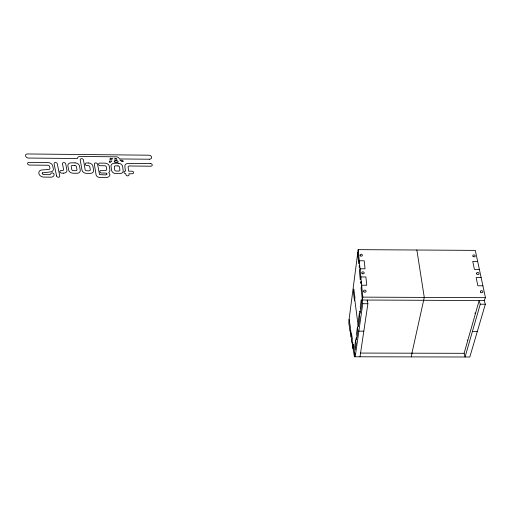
<?xml version="1.0" encoding="UTF-8"?>
<svg xmlns="http://www.w3.org/2000/svg" width="511" height="511" viewBox="0 0 511 511"><rect width="100%" height="100%" fill="white"/><g stroke="black" fill="none" stroke-linecap="round" stroke-linejoin="round"><path stroke-width="0.77" d="M349.09 319.426L348.777 323.041L354.417 356.78L469.813 357.01L485.335 304.23L484.224 300.551L485.45 297.683L475.287 250.377L358.166 249.643L349.09 319.426L350.405 327.219L350.08 330.86M351.031 336.532L351.357 332.872L352.335 338.646L351.996 342.325M353.331 344.535L352.986 348.234L353.331 344.535L355.215 356.755L362.759 303.719L361.085 288.127L361.66 285.215L366.732 285.24L365.882 276.962L360.849 276.936L360.274 279.868L359.482 271.731L360.044 268.78L365.039 268.812L364.215 260.789L359.259 260.757L358.703 263.727L357.623 252.632M354.417 356.78L354.768 353.056M358.019 324.683C357.917 329.569 358.799 324.344 358.019 324.683L354.711 299.171M353.401 292.375L353.829 289.041L354.934 297.498L354.493 300.838L353.401 292.375L353.618 290.714M411.393 356.908L411.93 353.19M367.141 301.452L367.345 300.04L367.888 303.738L360.012 356.767M358.166 249.643L362.829 297.134L362.242 300.021L484.224 300.551M411.93 353.184L424.283 297.408L416.855 250.007M464.109 353.305L479.165 300.525L480.251 304.211L465.055 356.997L464.109 353.312L360.325 353.069M358.856 331.134L363.813 331.154M472.4 331.498L477.312 331.511M479.382 269.444L474.432 269.412L472.752 261.421L477.67 261.447M481.126 277.562L476.137 277.537L477.868 285.79L482.901 285.809M362.829 297.134L485.45 297.683M362.759 303.719L367.888 303.738M480.251 304.211L485.335 304.23M467.367 340.058A1.22 0.332 88.4 0 1 467.284 340.16M475.045 312.904A1.258 0.358 88.9 0 1 474.955 313.454M359.201 266.052C359.418 270.166 359.699 262.807 359.201 266.052M360.792 282.308C361.009 286.537 361.309 279.095 360.792 282.308M356.154 338.256C356.339 343.213 356.704 335.044 356.154 338.256M359.865 311.736C360.07 316.775 360.459 308.318 359.865 311.736M350.578 331.415C350.718 336.315 351.083 328.503 350.578 331.415M352.52 342.945C352.654 348.01 353.044 340.007 352.52 342.945M355.637 339.975L354.762 346.273L355.209 349.939L356.097 343.641L355.637 339.975M357.445 327.059L356.531 333.568L356.997 337.241L357.911 330.726L357.445 327.059M359.31 313.703L358.364 320.448L358.843 324.115L359.795 317.369L359.31 313.703M361.239 299.887L360.261 306.862L360.76 310.528L361.743 303.553L361.239 299.887M109.463 161.131L109.271 162.294L110.497 162.332L111.909 160.939L109.463 161.131M42.445 172.884L42.285 173.568A1.482 1.099 18.8 0 0 44.048 174.615L49.727 174.673L50.896 173.842A1.61 1.201 18.3 0 1 52.141 172.897A1.61 1.201 18.3 0 1 53.859 173.772L54.096 174.545A3.826 2.842 18.4 0 1 50.761 177.157L44.042 177.113A4.401 3.258 18.8 0 1 38.964 173.804L38.868 173.331A4.484 3.315 18.8 0 1 42.068 169.933L48.673 169.486A1.699 1.265 18.9 0 0 49.931 168.26L49.58 166.452A1.693 1.265 19 0 0 47.779 165.232L29.491 165.066A1.699 1.252 20.1 0 1 27.588 163.775A1.699 1.252 20.1 0 1 28.782 162.434L48.091 162.613A4.094 3.06 19 0 1 52.703 165.845L53.316 168.815A4.075 3.04 18.8 0 1 50.302 171.932L42.445 172.884M114.988 158.378L114.937 160.218L117.045 160.237L116.482 158.391L114.988 158.378M114.375 161.086L114.151 161.693L115.32 162.555L117.306 162.575L118.239 161.732L117.07 160.863L114.375 161.086M106.946 174.008L105.93 174.922L99.524 174.634L97.575 164.229A1.654 1.278 16.3 0 0 95.755 162.9A1.654 1.278 16.3 0 0 94.35 164.197L96.068 174.775A3.341 2.555 15.4 0 0 99.754 177.419L106.186 177.483A4.28 3.29 15 0 0 109.922 174.551L108.741 172.373A3.992 3.079 15.3 0 0 109.871 169.984L109.341 166.375A4.011 3.104 15.5 0 0 104.94 163.15L99.996 163.105A1.648 1.278 16 0 0 98.585 164.401A1.648 1.278 16 0 0 100.405 165.724L104.768 165.756A1.437 1.111 15.5 0 1 106.345 166.912L106.703 169.313A1.61 1.239 15.4 0 1 105.228 170.502L101.287 170.457A1.635 1.258 15.4 0 0 99.888 171.734A1.635 1.258 15.4 0 0 101.689 173.037L105.355 173.069A1.335 1.028 15 0 1 106.946 174.008M110.37 158.263L109.763 159.291L110.976 159.611L112.88 158.653L110.37 158.263M123.177 161.227L121.912 161.578L119.976 160.115L122.506 160.326L123.177 161.227M149.301 159.208L119.382 158.953A2.759 2.159 15.2 0 0 116.655 156.839L79.92 156.462A2.957 2.268 17.7 0 0 77.461 158.519L28.309 158.052A2.472 1.833 20.7 0 1 25.646 156.008A2.414 1.788 20.7 0 1 27.204 153.964L148.886 155.197A2.593 2.07 12.6 0 1 151.639 157.311A2.491 1.987 12.6 0 1 149.301 159.208M75.015 162.868L71.227 162.837A4.056 3.079 17.7 0 0 67.886 165.986L68.659 170.048A4.037 3.053 17.4 0 0 73.162 173.229L76.912 173.261A4.031 3.053 17.2 0 0 80.253 170.157L79.531 166.094A4.05 3.079 17.5 0 0 75.015 162.868M88.46 162.996L86.563 162.977A1.661 1.271 16.9 0 0 85.171 164.274A1.661 1.271 16.9 0 0 87.011 165.596L88.192 165.609A1.444 1.105 16.7 0 1 89.795 166.758L90.287 169.684A1.444 1.099 16.4 0 1 89.074 170.802L86.717 170.776A1.444 1.099 16.6 0 1 85.12 169.633L83.453 159.994A1.667 1.284 17.5 0 0 81.6 158.653A1.667 1.284 17.5 0 0 80.208 159.962L82.009 170.169A4.018 3.06 16.6 0 0 86.461 173.344L90.204 173.382A4.011 3.066 16.3 0 0 93.59 170.278L92.919 166.222A4.031 3.092 16.6 0 0 88.46 162.996M118.277 163.277L114.496 163.239A3.999 3.111 14.8 0 0 111.028 166.388L111.615 170.444A3.979 3.085 14.5 0 0 115.959 173.612L119.695 173.644A3.973 3.085 14.2 0 0 123.17 170.546L122.627 166.497A3.992 3.111 14.5 0 0 118.277 163.277M150.502 163.59L128.357 163.373A3.979 3.117 13.7 0 0 124.837 166.516L125.451 171.102A1.642 1.278 13.6 0 0 123.994 172.379A1.642 1.278 13.6 0 0 125.776 173.702L125.891 174.583A1.616 1.258 13.4 0 0 127.648 175.873A1.616 1.258 13.4 0 0 129.072 174.609L128.964 173.727L132.151 173.759A1.622 1.265 13.1 0 0 133.588 172.488A1.622 1.265 13.1 0 0 131.832 171.191L128.638 171.159L128.127 167.116A1.424 1.118 13.6 0 1 129.385 165.992L150.764 166.203A1.622 1.29 12 0 0 152.24 164.912A1.622 1.29 12 0 0 150.502 163.59M74.791 165.481L72.421 165.462A1.456 1.105 17.6 0 0 71.221 166.586L71.764 169.511A1.45 1.099 17.4 0 0 73.38 170.655L75.737 170.68A1.45 1.099 17.3 0 0 76.937 169.556L76.407 166.637A1.456 1.105 17.5 0 0 74.791 165.481M117.932 165.883L115.569 165.864A1.431 1.111 14.7 0 0 114.323 166.988L114.732 169.907A1.431 1.105 14.5 0 0 116.297 171.051L118.641 171.07A1.424 1.111 14.3 0 0 119.887 169.952L119.491 167.04A1.431 1.118 14.5 0 0 117.932 165.883M63.62 173.152L61.742 173.133A1.661 1.246 17.9 0 1 59.876 171.83A1.661 1.246 17.9 0 1 61.224 170.553L62.387 170.565A1.463 1.099 18.1 0 0 63.581 169.435L62.495 163.897A1.674 1.265 18.3 0 1 63.856 162.6A1.674 1.265 18.3 0 1 65.727 163.929L66.903 170.035A4.05 3.047 18 0 1 63.62 173.152M56.568 175.956L54.083 163.82A1.68 1.265 18.8 0 1 55.437 162.524A1.68 1.265 18.8 0 1 57.321 163.852L59.761 175.982A1.654 1.233 17.8 0 1 58.426 177.247A1.654 1.233 17.8 0 1 56.568 175.956M360.376 255.877A1.246 0.977 10.4 0 0 362.388 255.449A1.246 0.977 10.4 0 0 360.76 254.235A1.246 0.977 10.4 0 0 360.376 255.877M362.139 273.57A1.265 1.009 11.3 0 0 364.19 273.123A1.265 1.009 11.3 0 0 362.529 271.871A1.265 1.009 11.3 0 0 362.139 273.57M363.966 291.896A1.29 1.041 12.3 0 0 366.055 291.436A1.29 1.041 12.3 0 0 364.362 290.133A1.29 1.041 12.3 0 0 363.966 291.896M473.077 256.35A1.265 0.945 18.3 0 0 475.192 256.362A1.265 0.945 18.3 0 0 473.818 254.887A1.265 0.945 18.3 0 0 473.077 256.35M476.801 273.973A1.29 0.977 19.5 0 0 478.954 273.985A1.29 0.977 19.5 0 0 477.549 272.459A1.29 0.977 19.5 0 0 476.801 273.973M480.659 292.222A1.322 1.009 20.9 0 0 482.844 292.235A1.322 1.009 20.9 0 0 481.413 290.65A1.322 1.009 20.9 0 0 480.659 292.222"/></g></svg>
